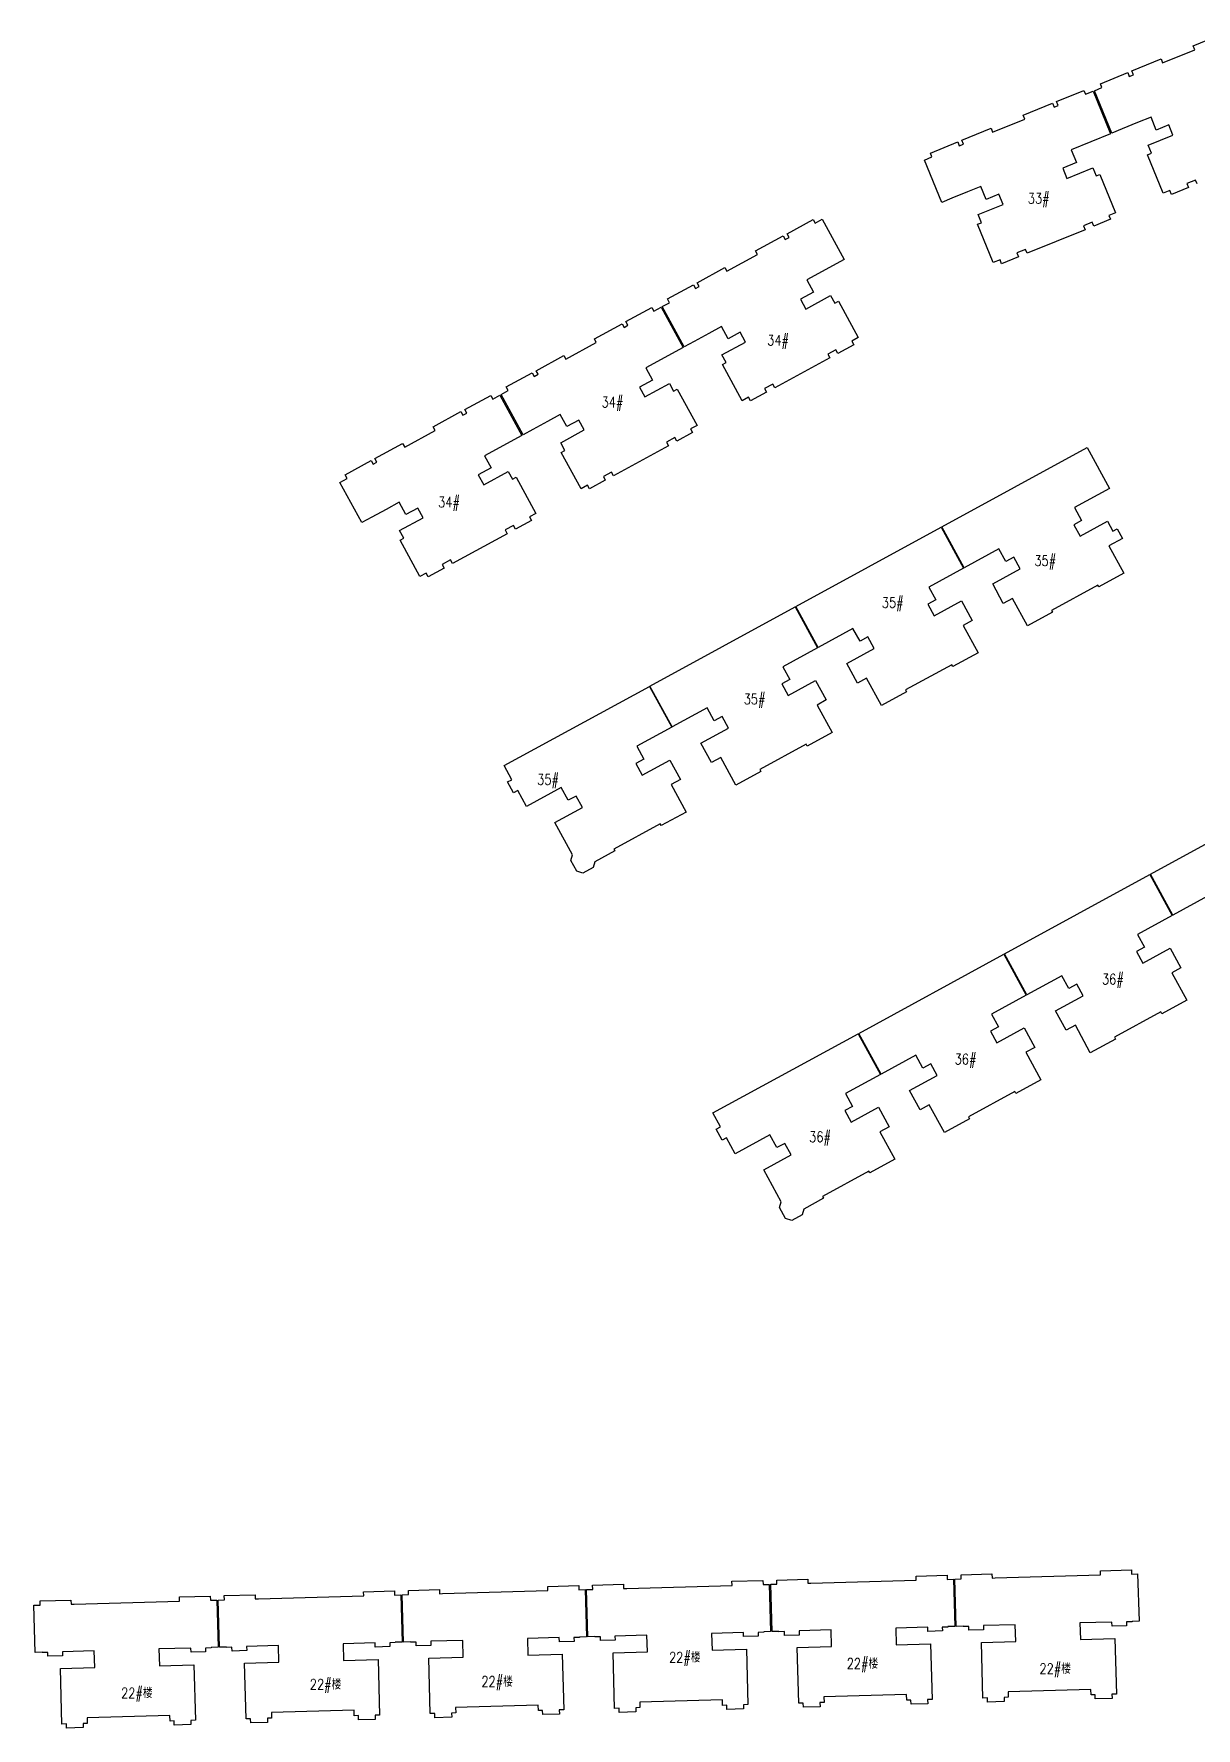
# Model space of a CAD drawing. Extents: x 475 to 1388, y 546 to 1154.
# Drawn here: x 914.7 to 1081.8, y 838.4 to 1082.1 of the extents above; entities that cross this region are included whole.
import ezdxf

# ---------------------------------------------------------------- set-up
doc = ezdxf.new("R2010")
doc.units = 0
doc.header["$LTSCALE"] = 1000
doc.header["$MEASUREMENT"] = 0
doc.layers.add('外墙', color=42, linetype='Continuous')
doc.layers.add('建筑型号', color=2, linetype='Continuous', lineweight=18)
doc.styles.add('_HZTXT', font='txt.shx', dxfattribs={"width": 0.8, "bigfont": 'hztxt.shx'})

msp = doc.modelspace()

# ---------------------------------------------------------------- linework, layer by layer
at = {"layer": '外墙', "color": 2, "ltscale": 0.1}
for points in [[(1081.97, 1060.49), (1081.74, 1061.05), (1080.49, 1060.54), (1080.72, 1059.98), (1078.31, 1059), (1078.08, 1059.56), (1077.11, 1059.16), (1074.86, 1064.67), (1075.42, 1064.9), (1074.95, 1066.05), (1078.51, 1067.51), (1077.91, 1068.99), (1076.1, 1068.25), (1075.35, 1070.1), (1073.4, 1069.31), (1071.18, 1068.4), (1069.7, 1067.8), (1067.2, 1073.91), (1068.29, 1074.35), (1068.07, 1074.91), (1072, 1076.51), (1072.23, 1075.96), (1072.81, 1076.2), (1072.58, 1076.75), (1076.79, 1078.47), (1077.02, 1077.91), (1081.65, 1079.8), (1081.42, 1080.36), (1085.63, 1082.08)], [(1083.49, 958.08), (1078.49, 955.35), (1075.28, 961.23), (1096.18, 972.62)]]:
    msp.add_lwpolyline(points, dxfattribs=at)
for points in [[(1050.5, 1056.08), (1054.07, 1057.53), (1053.46, 1059.02), (1051.66, 1058.28), (1050.9, 1060.13), (1048.96, 1059.34), (1046.73, 1058.43), (1045.25, 1057.83), (1042.76, 1063.94), (1043.85, 1064.38), (1043.62, 1064.94), (1047.56, 1066.54), (1047.78, 1065.99), (1048.36, 1066.22), (1048.14, 1066.78), (1052.35, 1068.5), (1052.57, 1067.94), (1057.2, 1069.83), (1056.98, 1070.39), (1061.19, 1072.1), (1061.42, 1071.55), (1062, 1071.79), (1061.77, 1072.34), (1065.7, 1073.95), (1065.93, 1073.39), (1067.02, 1073.83), (1069.51, 1067.72), (1063.86, 1065.42), (1064.62, 1063.57), (1062.65, 1062.76), (1063.26, 1061.28), (1066.98, 1062.8), (1067.46, 1061.65), (1068.01, 1061.87), (1070.26, 1056.36), (1069.29, 1055.97), (1069.51, 1055.41), (1067.11, 1054.43), (1066.88, 1054.98), (1065.63, 1054.47), (1065.86, 1053.92), (1057.52, 1050.52), (1057.3, 1051.08), (1056.05, 1050.57), (1056.27, 1050.01), (1053.87, 1049.03), (1053.64, 1049.58), (1052.67, 1049.19), (1050.42, 1054.7), (1050.97, 1054.92)], [(1024.96, 1043.92), (1025.73, 1042.51), (1029.26, 1044.44), (1029.86, 1043.34), (1030.39, 1043.63), (1033.24, 1038.41), (1032.32, 1037.9), (1032.6, 1037.38), (1030.32, 1036.13), (1030.03, 1036.66), (1028.85, 1036.01), (1029.14, 1035.49), (1021.23, 1031.18), (1020.95, 1031.7), (1019.76, 1031.06), (1020.05, 1030.53), (1017.77, 1029.29), (1017.48, 1029.81), (1016.56, 1029.31), (1013.71, 1034.53), (1014.24, 1034.82), (1013.64, 1035.92), (1017.02, 1037.76), (1016.25, 1039.16), (1014.54, 1038.23), (1013.58, 1039.99), (1011.74, 1038.98), (1009.63, 1037.83), (1008.23, 1037.07), (1005.07, 1042.86), (1006.1, 1043.42), (1005.81, 1043.95), (1009.54, 1045.98), (1009.83, 1045.46), (1010.38, 1045.76), (1010.09, 1046.28), (1014.08, 1048.46), (1014.37, 1047.94), (1018.76, 1050.33), (1018.47, 1050.86), (1022.47, 1053.04), (1022.76, 1052.51), (1023.3, 1052.81), (1023.02, 1053.33), (1026.75, 1055.37), (1027.04, 1054.84), (1028.07, 1055.41), (1031.23, 1049.61), (1025.87, 1046.69), (1026.83, 1044.93)], [(1004.89, 1042.76), (1008.05, 1036.97), (1002.7, 1034.05), (1003.65, 1032.29), (1001.79, 1031.28), (1002.55, 1029.87), (1006.09, 1031.8), (1006.69, 1030.7), (1007.21, 1030.99), (1010.06, 1025.77), (1009.14, 1025.26), (1009.43, 1024.74), (1007.14, 1023.49), (1006.86, 1024.02), (1005.67, 1023.37), (1005.96, 1022.84), (998.06, 1018.54), (997.77, 1019.06), (996.59, 1018.42), (996.87, 1017.89), (994.59, 1016.65), (994.3, 1017.17), (993.38, 1016.67), (990.53, 1021.89), (991.06, 1022.18), (990.46, 1023.28), (993.84, 1025.12), (993.07, 1026.52), (991.36, 1025.59), (990.4, 1027.35), (988.56, 1026.34), (986.45, 1025.19), (985.05, 1024.43), (981.89, 1030.22), (982.92, 1030.78), (982.63, 1031.31), (986.36, 1033.34), (986.65, 1032.82), (987.2, 1033.12), (986.91, 1033.64), (990.91, 1035.82), (991.19, 1035.3), (995.58, 1037.69), (995.3, 1038.22), (999.29, 1040.39), (999.58, 1039.87), (1000.13, 1040.17), (999.84, 1040.69), (1003.57, 1042.73), (1003.86, 1042.2)], [(986.25, 1012.1), (983.97, 1010.85), (983.68, 1011.38), (982.49, 1010.73), (982.78, 1010.2), (974.88, 1005.89), (974.59, 1006.42), (973.41, 1005.78), (973.69, 1005.25), (971.41, 1004), (971.13, 1004.53), (970.2, 1004.03), (967.35, 1009.25), (967.88, 1009.54), (967.28, 1010.64), (970.66, 1012.48), (969.9, 1013.88), (968.18, 1012.95), (967.23, 1014.71), (965.38, 1013.7), (963.28, 1012.55), (961.87, 1011.79), (958.71, 1017.58), (959.74, 1018.14), (959.46, 1018.67), (963.19, 1020.7), (963.47, 1020.18), (964.02, 1020.48), (963.74, 1021), (967.73, 1023.18), (968.02, 1022.66), (972.41, 1025.05), (972.12, 1025.58), (976.11, 1027.75), (976.4, 1027.23), (976.95, 1027.53), (976.66, 1028.05), (980.39, 1030.09), (980.68, 1029.56), (981.71, 1030.12), (984.87, 1024.33), (979.52, 1021.41), (980.48, 1019.65), (978.61, 1018.64), (979.38, 1017.23), (982.91, 1019.16), (983.51, 1018.06), (984.04, 1018.35), (986.88, 1013.12), (985.96, 1012.62)], [(1045.26, 1011.17), (1066.16, 1022.57), (1069.37, 1016.69), (1064.36, 1013.96), (1065.37, 1012.11), (1064.23, 1011.49), (1065.14, 1009.82), (1069.09, 1011.98), (1069.85, 1010.57), (1070.47, 1010.91), (1071.23, 1009.5), (1069.3, 1008.45), (1071.46, 1004.5), (1067.86, 1002.54), (1067.71, 1002.8), (1061.04, 999.16), (1061.19, 998.9), (1057.59, 996.93), (1055.43, 1000.88), (1054.11, 1000.17), (1052.58, 1002.98), (1056.53, 1005.13), (1055.62, 1006.8), (1054.48, 1006.18), (1053.48, 1008.02), (1048.47, 1005.29)], [(1024.28, 999.73), (1045.18, 1011.12), (1048.38, 1005.24), (1043.38, 1002.51), (1044.39, 1000.67), (1043.24, 1000.05), (1044.15, 998.38), (1048.1, 1000.53), (1049.64, 997.72), (1048.32, 997.01), (1050.47, 993.06), (1046.87, 991.09), (1046.73, 991.36), (1040.06, 987.72), (1040.2, 987.45), (1036.6, 985.49), (1034.45, 989.44), (1033.13, 988.72), (1031.6, 991.53), (1035.55, 993.69), (1034.64, 995.35), (1033.5, 994.73), (1032.49, 996.58), (1027.49, 993.85)], [(1003.3, 988.29), (1024.19, 999.68), (1027.4, 993.8), (1022.4, 991.07), (1023.4, 989.23), (1022.26, 988.6), (1023.17, 986.94), (1027.12, 989.09), (1028.65, 986.28), (1027.34, 985.56), (1029.49, 981.61), (1025.89, 979.65), (1025.75, 979.91), (1019.08, 976.27), (1019.22, 976.01), (1015.62, 974.05), (1013.47, 978), (1012.15, 977.28), (1010.62, 980.09), (1014.57, 982.24), (1013.66, 983.91), (1012.52, 983.29), (1011.51, 985.13), (1006.51, 982.4)], [(982.32, 976.84), (1003.21, 988.24), (1006.42, 982.36), (1001.42, 979.63), (1002.42, 977.78), (1001.28, 977.16), (1002.19, 975.49), (1006.14, 977.65), (1007.67, 974.84), (1006.36, 974.12), (1008.51, 970.17), (1004.91, 968.21), (1004.77, 968.47), (998.09, 964.83), (998.24, 964.57), (995.38, 963.01), (995.14, 962.19), (993.66, 961.39), (992.77, 961.65), (991.91, 963.21), (992.15, 964.03), (989.63, 968.65), (993.59, 970.8), (992.68, 972.47), (991.53, 971.85), (990.53, 973.69), (985.52, 970.96), (984.28, 973.24), (983.67, 972.91), (982.8, 974.49), (983.42, 974.82)], [(1076.75, 941.41), (1070.08, 937.77), (1070.22, 937.51), (1066.62, 935.55), (1064.47, 939.5), (1063.15, 938.78), (1061.62, 941.59), (1065.57, 943.74), (1064.66, 945.41), (1063.52, 944.79), (1062.51, 946.63), (1057.51, 943.9), (1054.3, 949.79), (1075.19, 961.18), (1078.4, 955.3), (1073.4, 952.57), (1074.4, 950.73), (1073.26, 950.1), (1074.17, 948.44), (1078.12, 950.59), (1079.66, 947.78), (1078.34, 947.06), (1080.49, 943.11), (1076.89, 941.15)], [(1055.76, 929.96), (1049.09, 926.32), (1049.23, 926.05), (1045.63, 924.09), (1043.47, 928.04), (1042.16, 927.32), (1040.63, 930.13), (1044.58, 932.29), (1043.67, 933.95), (1042.53, 933.33), (1041.52, 935.18), (1036.52, 932.45), (1033.31, 938.33), (1054.2, 949.72), (1057.41, 943.84), (1052.41, 941.11), (1053.41, 939.27), (1052.27, 938.65), (1053.18, 936.98), (1057.13, 939.13), (1058.66, 936.32), (1057.35, 935.61), (1059.5, 931.65), (1055.9, 929.69)], [(1034.79, 918.53), (1028.11, 914.89), (1028.26, 914.62), (1025.4, 913.06), (1025.16, 912.25), (1023.68, 911.44), (1022.79, 911.71), (1021.93, 913.27), (1022.17, 914.09), (1019.65, 918.7), (1023.6, 920.86), (1022.69, 922.52), (1021.55, 921.9), (1020.55, 923.75), (1015.54, 921.02), (1014.3, 923.3), (1013.68, 922.96), (1012.82, 924.54), (1013.44, 924.88), (1012.34, 926.9), (1033.23, 938.29), (1036.44, 932.41), (1031.43, 929.68), (1032.44, 927.84), (1031.3, 927.22), (1032.21, 925.55), (1036.16, 927.7), (1037.69, 924.89), (1036.37, 924.18), (1038.53, 920.22), (1034.93, 918.26)], [(1024.75, 852.41), (1024.76, 851.81), (1022.66, 851.75), (1022.65, 852.3), (1021.85, 852.28), (1021.85, 852.33), (1020.85, 852.3), (1020.66, 859.1), (1021.55, 859.12), (1021.54, 859.72), (1025.99, 859.85), (1026, 859.25), (1026.45, 859.26), (1041.6, 859.69), (1041.58, 860.29), (1046.03, 860.41), (1046.05, 859.81), (1046.94, 859.84), (1047.14, 853.04), (1046.14, 853.01), (1046.14, 852.96), (1045.34, 852.94), (1045.36, 852.39), (1043.26, 852.33), (1043.24, 852.93), (1038.64, 852.8), (1038.71, 850.4), (1043.66, 850.54), (1043.88, 842.55), (1043.23, 842.53), (1043.25, 841.93), (1040.85, 841.86), (1040.83, 842.46), (1040.23, 842.44), (1040.21, 843.24), (1028.32, 842.91), (1028.34, 842.11), (1027.74, 842.09), (1027.76, 841.49), (1025.36, 841.42), (1025.34, 842.02), (1024.69, 842), (1024.46, 850), (1029.41, 850.14), (1029.34, 852.54)], [(1055.83, 853.29), (1051.24, 853.16), (1051.25, 852.56), (1049.15, 852.5), (1049.14, 853.05), (1048.34, 853.03), (1048.34, 853.08), (1047.34, 853.05), (1047.14, 859.85), (1048.04, 859.87), (1048.03, 860.47), (1052.48, 860.6), (1052.49, 860), (1052.94, 860.01), (1068.09, 860.44), (1068.07, 861.04), (1072.52, 861.17), (1072.53, 860.57), (1073.43, 860.59), (1073.63, 853.79), (1072.63, 853.77), (1072.63, 853.72), (1071.83, 853.69), (1071.84, 853.14), (1069.75, 853.08), (1069.73, 853.68), (1065.13, 853.55), (1065.2, 851.15), (1070.15, 851.29), (1070.37, 843.3), (1069.72, 843.28), (1069.74, 842.68), (1067.34, 842.61), (1067.32, 843.21), (1066.72, 843.19), (1066.7, 843.99), (1054.81, 843.66), (1054.83, 842.86), (1054.23, 842.84), (1054.25, 842.24), (1051.85, 842.17), (1051.83, 842.77), (1051.18, 842.75), (1050.95, 850.75), (1055.9, 850.89)], [(964.19, 848.29), (964.42, 840.29), (963.77, 840.28), (963.78, 839.68), (961.38, 839.61), (961.37, 840.21), (960.77, 840.19), (960.74, 840.99), (948.85, 840.65), (948.87, 839.85), (948.27, 839.84), (948.29, 839.24), (945.89, 839.17), (945.87, 839.77), (945.22, 839.75), (945, 847.75), (949.94, 847.89), (949.88, 850.29), (945.28, 850.16), (945.3, 849.56), (943.2, 849.5), (943.18, 850.05), (942.38, 850.02), (942.38, 850.07), (941.38, 850.05), (941.19, 856.84), (942.09, 856.87), (942.07, 857.47), (946.52, 857.59), (946.54, 857), (946.98, 857.01), (962.13, 857.44), (962.11, 858.04), (966.56, 858.16), (966.58, 857.56), (967.48, 857.59), (967.67, 850.79), (966.67, 850.76), (966.67, 850.71), (965.87, 850.69), (965.89, 850.14), (963.79, 850.08), (963.77, 850.68), (959.17, 850.55), (959.24, 848.15)], [(990.9, 841.05), (990.25, 841.03), (990.27, 840.43), (987.87, 840.36), (987.86, 840.96), (987.26, 840.94), (987.23, 841.74), (975.34, 841.4), (975.36, 840.6), (974.76, 840.59), (974.78, 839.99), (972.38, 839.92), (972.36, 840.52), (971.71, 840.5), (971.49, 848.5), (976.43, 848.64), (976.37, 851.04), (971.77, 850.91), (971.78, 850.31), (969.69, 850.25), (969.67, 850.8), (968.87, 850.78), (968.87, 850.83), (967.87, 850.8), (967.68, 857.59), (968.58, 857.62), (968.56, 858.22), (973.01, 858.35), (973.02, 857.75), (973.47, 857.76), (988.62, 858.19), (988.6, 858.79), (993.05, 858.91), (993.07, 858.31), (993.97, 858.34), (994.16, 851.54), (993.16, 851.51), (993.16, 851.46), (992.36, 851.44), (992.38, 850.89), (990.28, 850.83), (990.26, 851.43), (985.66, 851.3), (985.73, 848.9), (990.68, 849.04)], [(998.26, 851.66), (998.27, 851.06), (996.17, 851), (996.16, 851.55), (995.36, 851.53), (995.36, 851.58), (994.36, 851.55), (994.17, 858.34), (995.07, 858.37), (995.05, 858.97), (999.5, 859.1), (999.51, 858.5), (999.96, 858.51), (1015.11, 858.94), (1015.09, 859.54), (1019.54, 859.66), (1019.56, 859.06), (1020.46, 859.09), (1020.65, 852.29), (1019.65, 852.26), (1019.65, 852.21), (1018.85, 852.19), (1018.87, 851.64), (1016.77, 851.58), (1016.75, 852.18), (1012.15, 852.05), (1012.22, 849.65), (1017.17, 849.79), (1017.39, 841.8), (1016.74, 841.78), (1016.76, 841.18), (1014.36, 841.11), (1014.35, 841.71), (1013.75, 841.69), (1013.72, 842.49), (1001.83, 842.16), (1001.85, 841.36), (1001.25, 841.34), (1001.27, 840.74), (998.87, 840.67), (998.85, 841.27), (998.2, 841.25), (997.98, 849.25), (1002.92, 849.39), (1002.86, 851.79)], [(914.89, 849.3), (914.7, 856.09), (915.6, 856.12), (915.58, 856.72), (920.03, 856.84), (920.05, 856.24), (920.5, 856.26), (935.64, 856.69), (935.62, 857.29), (940.07, 857.41), (940.09, 856.81), (940.99, 856.84), (941.18, 850.04), (940.18, 850.01), (940.18, 849.96), (939.38, 849.94), (939.4, 849.39), (937.3, 849.33), (937.28, 849.93), (932.68, 849.8), (932.75, 847.4), (937.7, 847.54), (937.93, 839.54), (937.28, 839.53), (937.29, 838.93), (934.89, 838.86), (934.88, 839.46), (934.28, 839.44), (934.25, 840.24), (922.36, 839.9), (922.38, 839.1), (921.78, 839.09), (921.8, 838.49), (919.4, 838.42), (919.38, 839.02), (918.73, 839), (918.51, 847), (923.46, 847.14), (923.39, 849.54), (918.79, 849.41), (918.81, 848.81), (916.71, 848.75), (916.69, 849.3), (915.89, 849.27), (915.89, 849.32)]]:
    msp.add_lwpolyline(points, close=True, dxfattribs=at)

# ---------------------------------------------------------------- texts
at = {"layer": '建筑型号', "color": 0, "style": '_HZTXT', "width": 0.8}
for s, p in [('33#', (1057.63, 1057.67, -0.94)), ('34#', (1020.16, 1037.27, -0.94)), ('34#', (996.34, 1028.36, -0.94)), ('34#', (972.83, 1013.99, -0.94)), ('35#', (1058.58, 1005.56, -0.94)), ('35#', (1036.64, 999.54, -0.94)), ('35#', (1016.77, 985.66, -0.94)), ('35#', (987.08, 974.09, -0.94)), ('36#', (1068.3, 945.38, -0.94)), ('36#', (1047.11, 933.87, -0.94)), ('36#', (1026.19, 922.7, -0.94)), ('22#楼', (1006.04, 847.86, -0.94)), ('22#楼', (1031.59, 846.96, -0.94)), ('22#楼', (1059.31, 846.23, -0.94)), ('22#楼', (954.38, 843.97, -0.94)), ('22#楼', (979.05, 844.37, -0.94)), ('22#楼', (927.24, 842.73, -0.94))]:
    msp.add_text(s, height=1.5, dxfattribs=at).set_placement(p)

doc.saveas('drawing.dxf')
